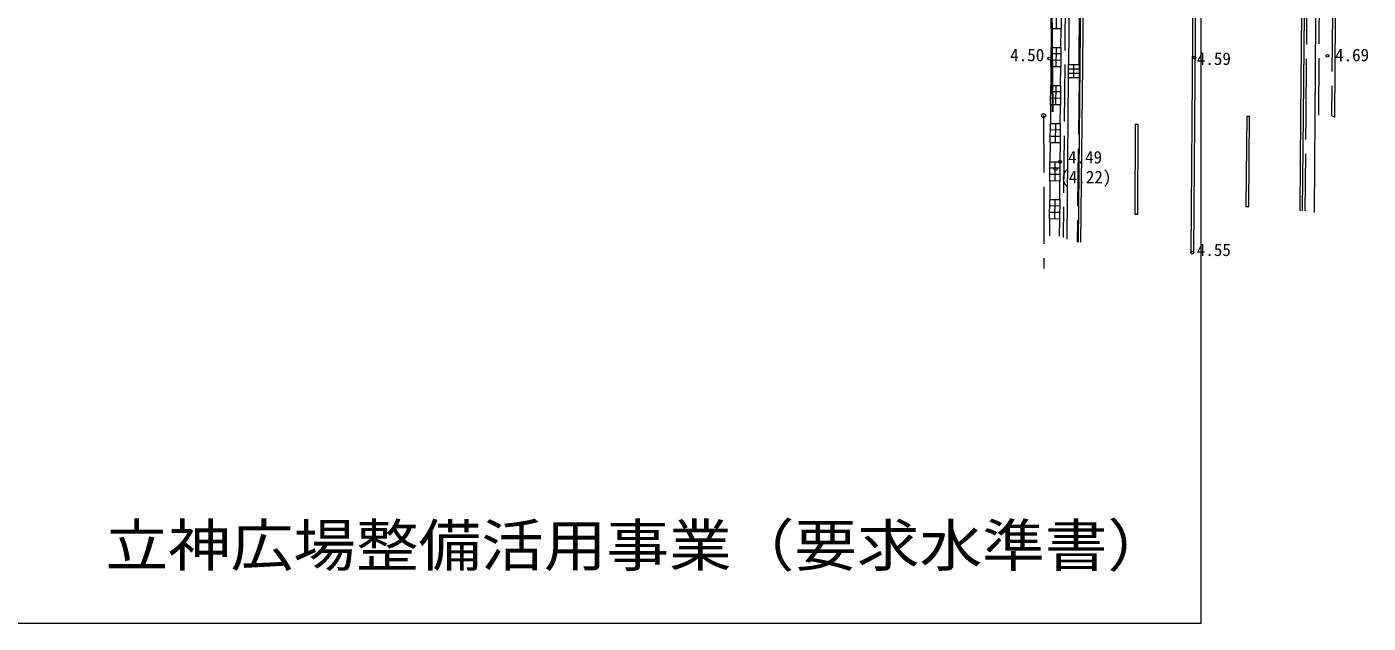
# Model space of a CAD drawing. Units: millimetres, scale not verified. Extents: x -107123 to 114729, y -74161 to 66839.
# Drawn here: x 36015 to 106685, y -74161 to -42765 of the extents above; entities that cross this region are included whole.
import ezdxf
from ezdxf.enums import TextEntityAlignment as Align

# ---------------------------------------------------------------- set-up
doc = ezdxf.new("R2010")
doc.units = ezdxf.units.MM
doc.header["$LTSCALE"] = 500
doc.linetypes.add('DASHED', pattern=[7.5, 6, -1.5])
for name, color, linetype, lineweight in [('1-0_一 般', 7, 'Continuous', 9), ('1-2_躯体', 1, 'Continuous', 30), ('1-8_0', 8, 'Continuous', 13), ('1-F_0', 7, 'Continuous', 9)]:
    doc.layers.add(name, color=color, linetype=linetype, lineweight=lineweight)
doc.styles.add('ＭＳ ゴシック', font='')
doc.styles.get('ＭＳ ゴシック').set_extended_font_data('MS Gothic')

msp = doc.modelspace()

# ---------------------------------------------------------------- linework, layer by layer
at = {"layer": '1-0_一 般'}
for p, q in [((91027.8, -30455.5), (90895, -44740.6)), ((90250.6, -41853.1), (90251, -42869.6)), ((89987.9, -42858.9), (89977.3, -43847.2)), ((90496.1, -44192.5), (89973.6, -44186.8)), ((90238.5, -43850.1), (90227.5, -44868.7)), ((89966.1, -44871.8), (89960.8, -45844.6)), ((90492.4, -44532), (89969.9, -44526.3)), ((90895, -44975.5), (91455.4, -44975.4)), ((90895, -45210.3), (91455.4, -45210.3)), ((91175.2, -45445.1), (91175.2, -44740.6)), ((90221.5, -45848), (90208, -46873.2)), ((90819.1, -53945.8), (90895.1, -45445.1)), ((90473.2, -46534.9), (89951.8, -46528.1)), ((90477.7, -46193.2), (89956.3, -46186.3)), ((89947.3, -46867.8), (89942.5, -47857.6)), ((90203.4, -47860.1), (90193.8, -48871.8)), ((94408.3, -47901.3), (94392.8, -52624.8)), ((94558.3, -47901.8), (94408.3, -47901.3)), ((94542.8, -52625.3), (94558.3, -47901.8)), ((100283.6, -47468.3), (100246.4, -52222.3)), ((100283.6, -47468.3), (100433.6, -47469.5)), ((100396.4, -52223.5), (100433.6, -47469.5)), ((103852.9, -52531.3), (103889.4, -47478.1)), ((104751.7, -47424.7), (104930.4, -47527.1)), ((90457.9, -48537.1), (89936.1, -48532.1)), ((90461.1, -48199.8), (89939.3, -48194.9)), ((89932.9, -48866.4), (89918.8, -49866.5)), ((90183.4, -49867.8), (90178.5, -50881.2)), ((89913.9, -50868.6), (89912.6, -51855.4)), ((90444.8, -50544.7), (89915.5, -50542.1)), ((90446.4, -50206.8), (89917.2, -50204.3)), ((90429.7, -52203.9), (89907.9, -52196.7)), ((90173.5, -51859), (90159.4, -52883)), ((100246.4, -52222.3), (100396.4, -52223.5)), ((89898.5, -52881.8), (89890.9, -53762.3)), ((90425, -52545.2), (89903.2, -52538.1)), ((94392.8, -52624.8), (94542.8, -52625.3))]:
    msp.add_line(p, q, dxfattribs=at)
at = {"layer": '1-0_一 般', "linetype": 'DASHED'}
for p, q in [((91455.4, -44759.4), (91584, -30452.2)), ((104078.8, -47414), (104175.6, -34709.9)), ((90499.8, -43852.9), (90514, -42869.5)), ((90482.2, -45851.4), (90488.7, -44871.6)), ((91455.4, -45445.1), (91354.7, -54093.9)), ((90464.3, -47862.6), (90468.7, -46876.7)), ((89585.3, -47438.4), (89592.5, -55488.3)), ((90454.7, -48874.3), (90448, -49869)), ((90434.4, -51862.6), (90443.1, -50882.5)), ((90420.3, -52886.5), (90409.6, -53787.2))]:
    msp.add_line(p, q, dxfattribs=at)
at = {"layer": '1-0_一 般'}
for points in [[(97493.7, -54652.2), (97586.1, -43165), (97673, -33292.3), (97749.5, -22688), (97868.1, -9014.9), (97948.7, 4866.5)], [(104621.2, 4637.8), (104017.9, 3056.7), (103611.6, -2520), (103518.5, -6403.6), (103459.6, -13153), (103349.6, -24475.1), (103245.6, -34824.7), (103120.3, -47466.4), (103083.2, -52451.4)], [(103233.2, -52452.5), (103270.3, -47467.7), (103395.6, -34826.2), (103499.6, -24476.6), (103609.6, -13154.4), (103668.4, -6406), (103761.5, -2527.2), (104165.9, 3023.9), (104761.4, 4584.3)], [(103889.4, -47478.1), (103986.3, -34774), (104050.4, -24265.2), (104164.9, -13114.9), (104254.1, -6340.9), (104328.9, -2586.1), (104611.3, 2192.5)], [(91869.8, -86.1), (91912.1, -746), (91922.8, -1181.5), (91885.1, -6613.9), (91847.8, -9762.9), (91787.4, -14960.8), (91704.8, -22836.6), (91684.6, -25277.9), (91633.6, -29748), (91499.1, -44780.6), (91403.3, -54098.7)], [(91553.3, -54100.3), (91649, -44782), (91783.6, -29749.5), (91834.6, -25279.4), (91854.8, -22838), (91937.4, -14962.4), (91997.8, -9764.7), (92035.1, -6615.3), (92072.9, -1180.2)], [(97763.8, -1136.5), (97718.1, -9013.8), (97599.5, -22686.8), (97523, -33291.1), (97436.1, -43163.8), (97343.7, -54651)], [(104930.4, -47527.1), (105023, -34621.4), (105110.7, -24512.8), (105108.6, -20176.6), (105166.4, -13094.2), (105188.4, -9984.2)]]:
    msp.add_lwpolyline(points, dxfattribs=at)
at = {"layer": '1-0_一 般', "linetype": 'DASHED'}
for points in [[(103359, -52452.7), (103423.2, -47452), (103499.2, -34852.2), (103750.3, -6383.2), (103849.7, -2548.9), (104118.8, 2256.6)], [(91053.5, -348.7), (91122.6, -1480.5), (91132.8, -6443.3), (91064.6, -10419.8), (91015.7, -14966.3), (90945.7, -22889.2), (90873.2, -25345.5), (90827.7, -29768.7), (90694.9, -44746.5), (90612, -53848.1)], [(105166.4, -13094.2), (104996, -13088.6), (104962.1, -20166.9), (104886.7, -24487.7), (104875.1, -34615.5), (104751.7, -47424.7)]]:
    msp.add_lwpolyline(points, dxfattribs=at)
at = {"layer": '1-0_一 般'}
for points in [[(90513.6, -41853), (90514, -42869.5), (89987.9, -42869.7), (89987.5, -41853.2)], [(90499.8, -43852.9), (90488.7, -44871.6), (89966.2, -44865.9), (89977.3, -43847.2)], [(90895.1, -45445.1), (90895, -44740.6), (91455.4, -44740.6), (91455.4, -45445.1)], [(90482.2, -45851.4), (90468.7, -46876.7), (89947.3, -46869.8), (89960.8, -45844.6)], [(90464.3, -47862.6), (90454.7, -48874.3), (89932.9, -48869.3), (89942.5, -47857.6)], [(90448, -49869), (90443.1, -50882.5), (89913.9, -50879.9), (89918.8, -49866.5)], [(90434.4, -51862.6), (90420.3, -52886.5), (89898.5, -52879.4), (89912.6, -51855.4)]]:
    msp.add_lwpolyline(points, close=True, dxfattribs=at)
msp.add_circle((89585.3, -47438.4), 100, dxfattribs=at)
at = {"layer": '1-2_躯体'}
msp.add_line((90004.5, -41624.5), (90051.6, -47246.9), dxfattribs=at)
at = {"layer": '1-8_0'}
for centre in [(89882.6, -44431.7), (97536.1, -44379.2), (104539.7, -44288.1), (90220, -50250), (90448, -49869), (97418.7, -54651.6)]:
    msp.add_circle(centre, 75, dxfattribs=at)
at = {"layer": '1-F_0'}
for p, q in [((97877.2, -74161), (97877.2, 66839)), ((-107122.8, -74161), (97877.2, -74161))]:
    msp.add_line(p, q, dxfattribs=at)

# ---------------------------------------------------------------- texts
at = {"layer": '1-0_一 般', "style": 'ＭＳ ゴシック', "width": 1.1}
msp.add_text('立神広場整備活用事業（要求水準書）', height=2199, dxfattribs=at).set_placement((40156.4, -71824.5), align=Align.BOTTOM_LEFT)
at = {"layer": '1-8_0', "color": 7, "style": 'ＭＳ ゴシック'}
for s, p in [('4.50', (87825.4, -44774.3)), ('4.59', (97658.6, -44971.2)), ('4.69', (104938.8, -44774.7)), ('4.49', (90873.2, -50157.3)), ('(4.22)', (90463.5, -51199.8)), ('4.55', (97655.5, -55029.4))]:
    msp.add_text(s, height=659.8, dxfattribs=at).set_placement(p, align=Align.BOTTOM_LEFT)

doc.saveas('drawing.dxf')
